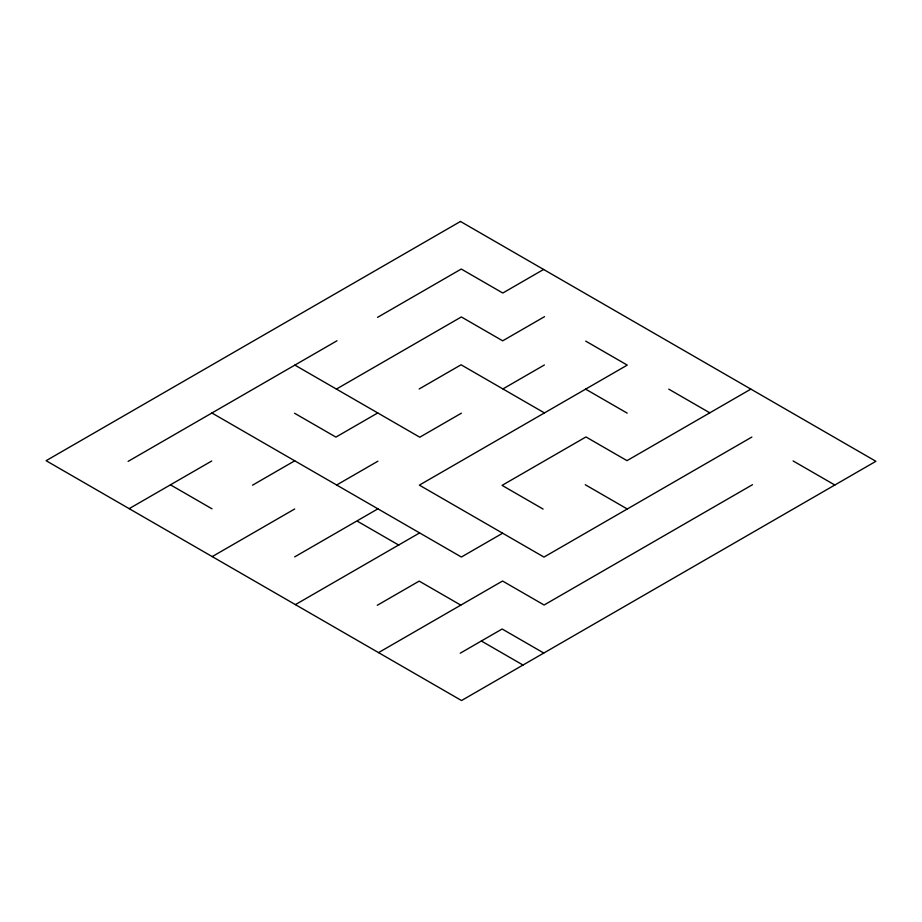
<?xml version="1.0" encoding="UTF-8"?>
<svg xmlns="http://www.w3.org/2000/svg" width="922" height="922" viewBox="0 0 922 922"><rect width="100%" height="100%" fill="white"/><g stroke="black" fill="none" stroke-linecap="round" stroke-linejoin="round"><path stroke-width="1.38" d="M128.123 461.38L337.003 340.771M377.571 317.352L461.265 269.04L502.801 293.023L543.611 269.455M129.172 508.656L211.726 461M336.415 389.072L461.357 316.949L502.697 340.817L544.545 316.661M252.513 485.191L294.729 460.816M377.766 412.941L335.908 437.109L294.567 413.24M419.164 388.98L461.069 364.789L544.441 412.918M212.221 556.6L294.683 508.99M502.893 388.934L544.395 364.974M336.645 485.018L377.905 461.196M461.38 413.194L419.787 437.212L294.879 365.1M294.66 556.9L377.905 508.84M295.397 604.625L419.614 532.916M750.877 389.119L627.006 460.643L585.954 436.947L502.075 485.375L543.116 509.071M377.282 605.293L419.187 581.102L460.793 605.132M502.64 533.216L461.38 557.026L211.91 412.998M378.527 652.626L502.559 581.021L544.107 605.005L752.502 484.695M751.879 437.051L543.98 557.084L419.36 485.133L627.26 365.1L585.712 341.117M460.239 653.191L502.144 629L543.784 653.041M668.761 389.142L709.802 412.837M793.093 460.931L834.825 485.018M585.62 389.142L627.191 413.137M585.263 484.73L627.271 508.99M357.482 521.276L398.8 545.121M481.353 640.997L523.005 665.039M170.455 484.834L212.014 508.829M460.47 221.464L46.1 460.7L461.53 700.536L875.9 461.3L460.47 221.464"/></g></svg>
